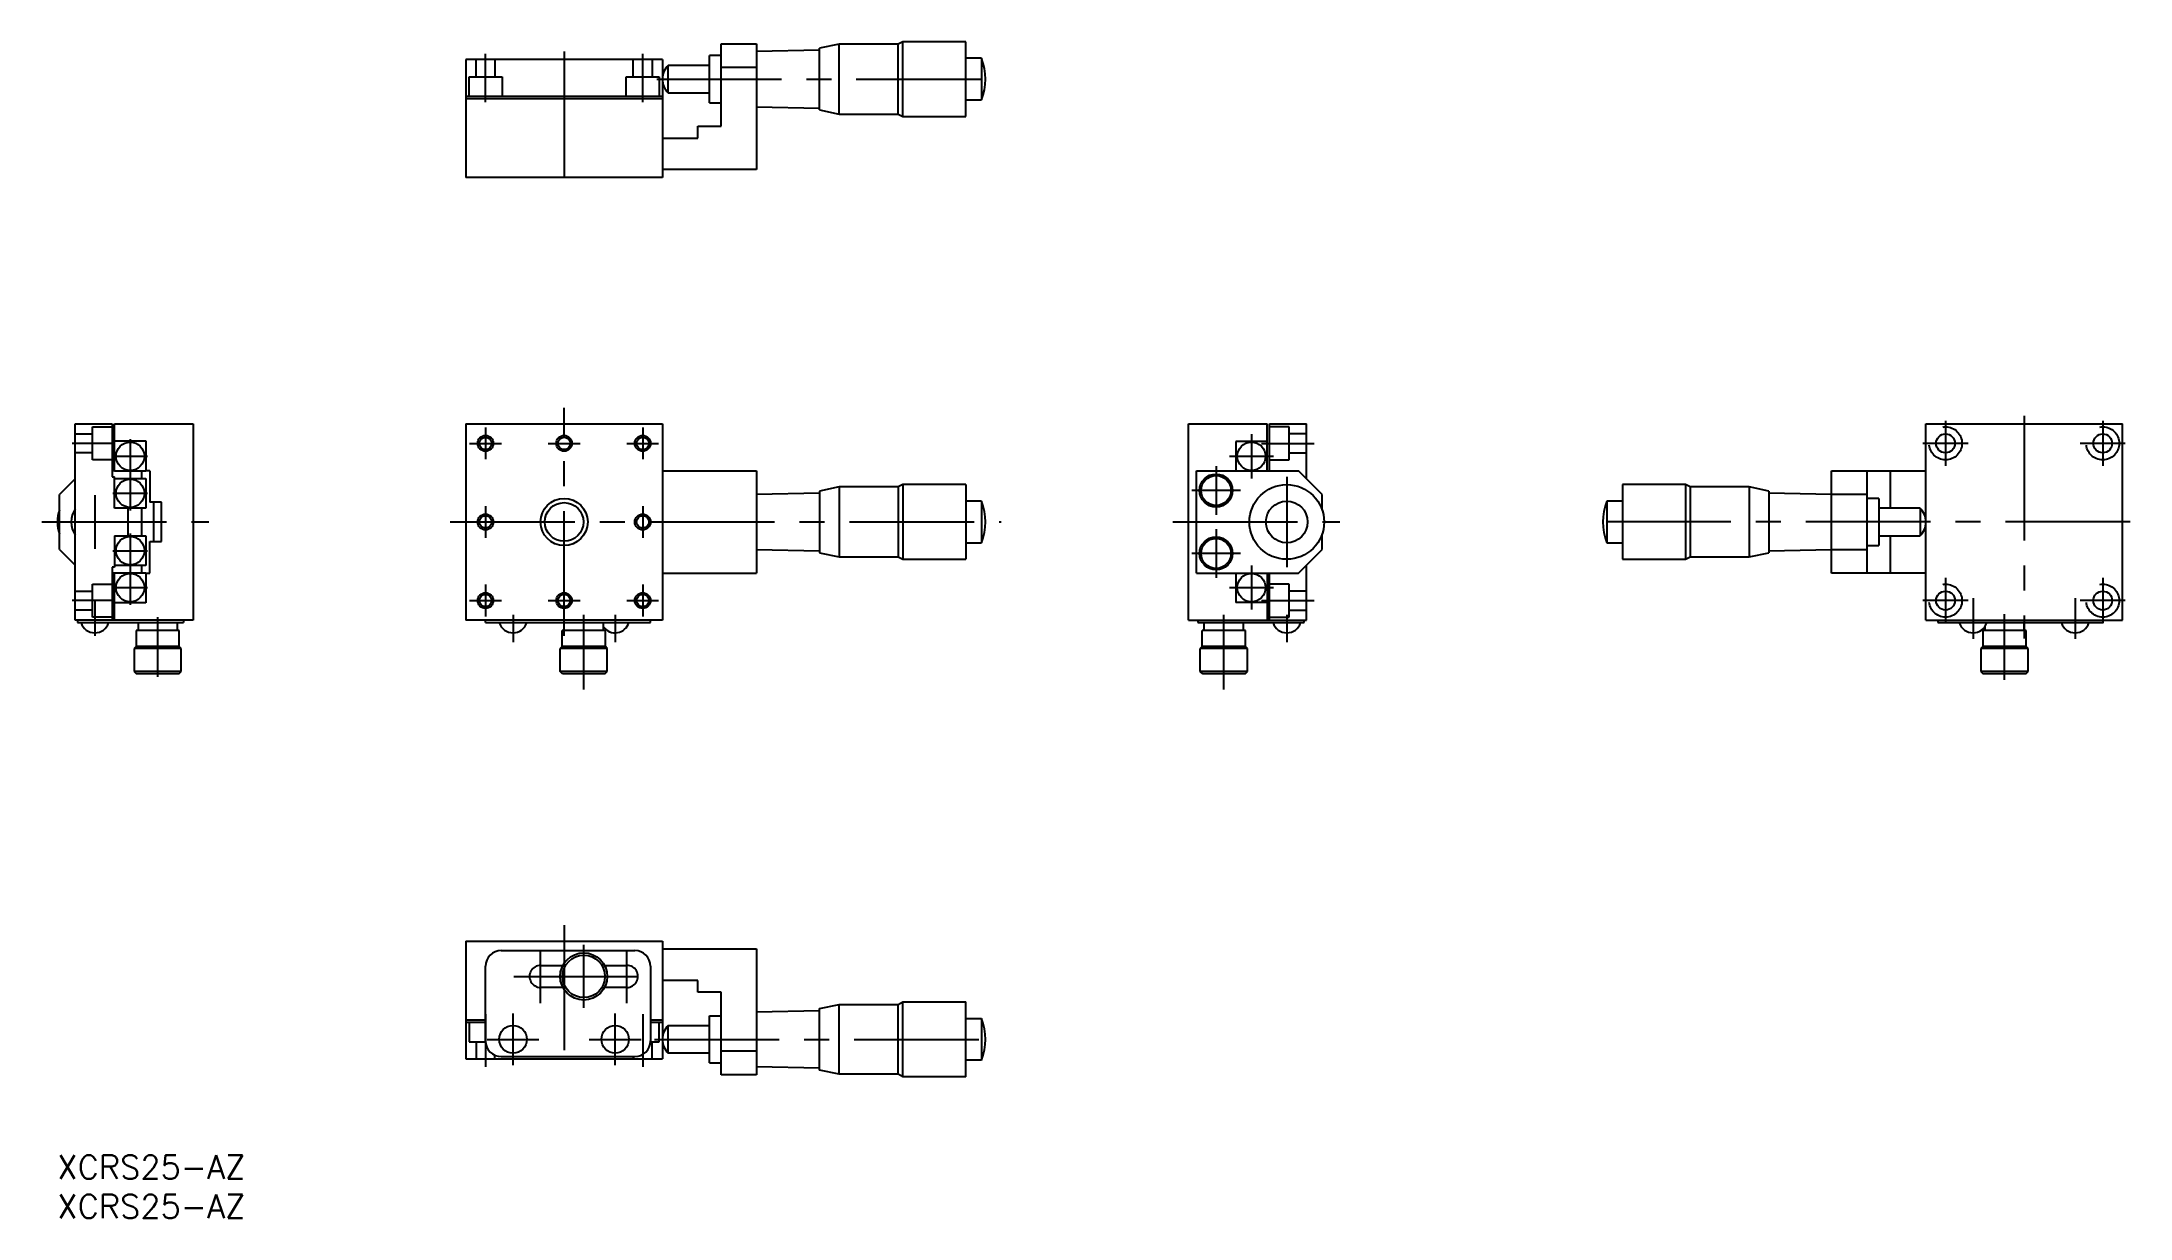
# Model space of a CAD drawing. Extents: x -2 to 264, y -8 to 142.
import ezdxf

# ---------------------------------------------------------------- set-up
doc = ezdxf.new("R2010")
doc.units = 0
doc.header["$LTSCALE"] = 0.5
doc.linetypes.add('CENTER', pattern=[50.8, 31.75, -6.35, 6.35, -6.35])
doc.linetypes.add('DASHED', pattern=[19.05, 12.7, -6.35])
for name, color, linetype in [('MSM_CENTER', 1, 'CENTER'), ('MSM_CONTINUOUS', 7, 'CONTINUOUS'), ('MSM_DASHED', 4, 'DASHED'), ('MSM_NARROW', 5, 'CONTINUOUS'), ('MSM_PART_NUMBER', 7, 'CONTINUOUS')]:
    doc.layers.add(name, color=color, linetype=linetype)
doc.styles.get("Standard").update_dxf_attribs({"font": 'txt.shx', "height": 3, "bigfont": 'bigfont.shx'})

# ---------------------------------------------------------------- blocks, each defined once
blk = doc.blocks.new('*U2')
at = {"layer": 'MSM_PART_NUMBER'}
blk.add_text('XCRS25-AZ', height=3, dxfattribs=at).set_placement((0, -3))
blk = doc.blocks.new('*U3')
at = {"layer": 'MSM_PART_NUMBER'}
blk.add_text('XCRS25-AZ', height=3, dxfattribs=at).set_placement((0, -8))

msp = doc.modelspace()

# ---------------------------------------------------------------- linework, layer by layer
at = {"layer": 'MSM_CENTER'}
for p, q in [((54.46, 133.95), (54.46, 140.1)), ((64.46, 140.37), (64.46, 123.37)), ((74.46, 133.95), (74.46, 140.1)), ((76.24, 136.87), (118.79, 136.87)), ((64.46, 66.05), (64.46, 95.05)), ((240.23, 93.43), (240.23, 87.67)), ((250.23, 94.05), (250.23, 65.75)), ((260.23, 93.43), (260.23, 87.67)), ((7.35, 90.55), (1.85, 90.55)), ((9.25, 91.1), (9.25, 82)), ((52.44, 90.55), (56.49, 90.55)), ((54.46, 92.58), (54.46, 88.53)), ((62.44, 90.55), (66.49, 90.55)), ((72.44, 90.55), (76.49, 90.55)), ((74.46, 92.58), (74.46, 88.53)), ((151.91, 91.7), (151.91, 86.1)), ((153.21, 90.55), (159.91, 90.55)), ((243.1, 90.55), (237.35, 90.55)), ((263.1, 90.55), (257.35, 90.55)), ((7.05, 88.9), (11.45, 88.9)), ((149.11, 88.9), (154.71, 88.9)), ((147.41, 87.65), (147.41, 81.45)), ((156.41, 86.3), (156.41, 74.8)), ((4.75, 83.95), (4.75, 77.15)), ((7.05, 84.2), (11.45, 84.2)), ((54.46, 82.58), (54.46, 78.53)), ((74.46, 82.58), (74.46, 78.53)), ((150.51, 84.55), (144.31, 84.55)), ((-2, 80.55), (19.25, 80.55)), ((49.96, 80.55), (120.06, 80.55)), ((141.91, 80.55), (163.16, 80.55)), ((263.73, 80.55), (195.85, 80.55)), ((9.25, 79.1), (9.25, 70)), ((147.41, 79.65), (147.41, 73.45)), ((7.05, 76.9), (11.45, 76.9)), ((150.51, 76.55), (144.31, 76.55)), ((151.91, 75), (151.91, 69.4)), ((7.05, 72.2), (11.45, 72.2)), ((54.46, 72.58), (54.46, 68.53)), ((74.46, 72.58), (74.46, 68.53)), ((149.11, 72.2), (154.71, 72.2)), ((240.23, 73.43), (240.23, 67.67)), ((260.23, 73.43), (260.23, 67.67)), ((7.35, 70.55), (1.85, 70.55)), ((4.75, 70.51), (4.75, 66.05)), ((52.44, 70.55), (56.49, 70.55)), ((62.44, 70.55), (66.49, 70.55)), ((72.44, 70.55), (76.49, 70.55)), ((153.21, 70.55), (159.91, 70.55)), ((243.1, 70.55), (237.35, 70.55)), ((243.73, 70.88), (243.73, 65.67)), ((256.73, 70.88), (256.73, 65.67)), ((263.1, 70.55), (257.35, 70.55)), ((12.75, 60.85), (12.75, 68.45)), ((57.96, 68.75), (57.96, 65.25)), ((66.96, 59.25), (66.96, 68.75)), ((70.96, 68.75), (70.96, 65.25)), ((148.41, 59.25), (148.41, 68.75)), ((156.41, 68.75), (156.41, 65.25)), ((247.73, 60.47), (247.73, 68.83)), ((64.46, 29.25), (64.46, 10.25)), ((66.96, 18.75), (66.96, 26.75)), ((61.46, 19.35), (61.46, 26.15)), ((72.46, 19.35), (72.46, 26.15)), ((58.06, 22.75), (75.86, 22.75)), ((54.47, 17.95), (54.46, 11.25)), ((57.96, 11.45), (57.96, 18.05)), ((70.96, 11.45), (70.96, 18.05)), ((74.46, 17.95), (74.46, 11.25)), ((54.66, 14.75), (61.26, 14.75)), ((67.66, 14.75), (74.26, 14.75)), ((75.96, 14.75), (120.06, 14.75))]:
    msp.add_line(p, q, dxfattribs=at)
at = {"layer": 'MSM_CONTINUOUS'}
for p, q in [((84.46, 130.87), (84.46, 141.37)), ((84.46, 141.37), (88.96, 141.37)), ((88.96, 141.37), (88.96, 125.37)), ((99.46, 141.32), (96.96, 140.8)), ((106.96, 141.32), (99.46, 141.32)), ((99.46, 132.42), (99.46, 141.32)), ((107.56, 141.62), (106.96, 141.32)), ((106.96, 132.42), (106.96, 141.32)), ((115.56, 141.62), (107.56, 141.62)), ((107.56, 132.12), (107.56, 141.62)), ((115.56, 132.12), (115.56, 141.62)), ((51.96, 139.37), (51.96, 124.37)), ((76.96, 139.37), (51.96, 139.37)), ((76.96, 139.37), (76.96, 124.37)), ((82.96, 138.62), (77.71, 138.62)), ((77.71, 135.12), (77.71, 138.62)), ((84.46, 139.87), (82.96, 139.87)), ((82.96, 133.87), (82.96, 139.87)), ((88.96, 138.37), (84.46, 138.37)), ((96.96, 140.55), (88.96, 140.37)), ((96.96, 132.95), (96.96, 140.8)), ((117.56, 139.52), (115.56, 139.52)), ((117.56, 139.52), (117.56, 134.22)), ((76.96, 134.67), (51.96, 134.67)), ((76.96, 134.37), (51.96, 134.37)), ((77.71, 135.12), (82.96, 135.12)), ((82.96, 133.87), (84.46, 133.87)), ((88.96, 133.37), (96.96, 133.2)), ((96.96, 132.95), (99.46, 132.42)), ((115.56, 134.22), (117.56, 134.22)), ((81.46, 130.87), (84.46, 130.87)), ((81.46, 129.37), (81.46, 130.87)), ((99.46, 132.42), (106.96, 132.42)), ((106.96, 132.42), (107.56, 132.12)), ((107.56, 132.12), (115.56, 132.12)), ((76.96, 129.37), (81.46, 129.37)), ((88.96, 125.37), (76.96, 125.37)), ((76.96, 124.37), (51.96, 124.37)), ((2.25, 68.05), (2.25, 93.05)), ((2.25, 93.05), (6.95, 93.05)), ((6.95, 93.05), (6.95, 86.3)), ((7.25, 93.05), (17.25, 93.05)), ((7.25, 87), (7.25, 93.05)), ((17.25, 93.05), (17.25, 68.05)), ((51.96, 93.05), (51.96, 68.05)), ((51.96, 93.05), (76.96, 93.05)), ((76.96, 93.05), (76.96, 68.05)), ((143.91, 68.05), (143.91, 93.05)), ((143.91, 93.05), (153.91, 93.05)), ((153.91, 87.05), (153.91, 93.05)), ((154.21, 87.05), (154.21, 93.05)), ((154.21, 93.05), (158.91, 93.05)), ((158.91, 86.05), (158.91, 93.05)), ((237.73, 93.05), (262.73, 93.05)), ((237.73, 68.05), (237.73, 93.05)), ((262.73, 68.05), (262.73, 93.05)), ((7.25, 90.85), (11.25, 90.85)), ((11.25, 90.85), (11.25, 87)), ((153.91, 90.8), (149.91, 90.8)), ((149.91, 90.8), (149.91, 87.05)), ((2.25, 86.05), (0.25, 84.05)), ((7.25, 87.05), (6.95, 87.05)), ((6.95, 86.3), (7.25, 86.3)), ((11.25, 87), (7.25, 87)), ((7.25, 82.3), (7.25, 86.3)), ((7.25, 86.1), (11.25, 86.1)), ((10.75, 86.1), (10.75, 87)), ((11.75, 87.05), (11.25, 87.05)), ((11.25, 86.1), (11.25, 82.3)), ((11.75, 87.05), (11.75, 83.05)), ((76.96, 87.05), (88.96, 87.05)), ((88.96, 87.05), (88.96, 74.05)), ((107.56, 85.3), (106.96, 85)), ((115.56, 85.3), (107.56, 85.3)), ((107.56, 85.3), (107.56, 75.8)), ((115.56, 85.3), (115.56, 75.8)), ((144.91, 74.05), (144.91, 87.05)), ((144.91, 87.05), (157.91, 87.05)), ((160.91, 84.05), (157.91, 87.05)), ((207.13, 85.3), (199.13, 85.3)), ((199.13, 85.3), (199.13, 75.8)), ((207.73, 85), (207.13, 85.3)), ((207.13, 85.3), (207.13, 75.8)), ((225.73, 74.05), (225.73, 87.05)), ((225.73, 87.05), (237.73, 87.05)), ((230.23, 87.05), (230.23, 74.05)), ((233.23, 82.3), (233.23, 87.05)), ((0.25, 77.05), (0.25, 84.05)), ((13.25, 83.05), (11.75, 83.05)), ((12.25, 78.05), (12.25, 83.05)), ((13.25, 78.05), (13.25, 83.05)), ((96.96, 84.23), (88.96, 84.05)), ((99.46, 85), (96.96, 84.48)), ((96.96, 84.48), (96.96, 76.62)), ((106.96, 85), (99.46, 85)), ((99.46, 85), (99.46, 76.1)), ((106.96, 85), (106.96, 76.1)), ((117.56, 83.2), (115.56, 83.2)), ((117.56, 83.2), (117.56, 77.9)), ((160.91, 82.07), (160.91, 84.05)), ((199.13, 83.2), (197.13, 83.2)), ((197.13, 83.2), (197.13, 77.9)), ((215.23, 85), (207.73, 85)), ((207.73, 85), (207.73, 76.1)), ((217.73, 84.48), (215.23, 85)), ((215.23, 85), (215.23, 76.1)), ((217.73, 84.48), (217.73, 76.63)), ((225.73, 84.05), (217.73, 84.23)), ((230.23, 84.05), (225.73, 84.05)), ((231.73, 83.55), (230.23, 83.55)), ((231.73, 83.55), (231.73, 77.55)), ((11.25, 82.3), (7.25, 82.3)), ((8.95, 82.3), (8.95, 78.8)), ((10.75, 78.8), (10.75, 82.3)), ((236.98, 82.3), (231.73, 82.3)), ((236.98, 82.3), (236.98, 78.8)), ((7.25, 78.8), (7.25, 74.8)), ((7.25, 78.8), (11.25, 78.8)), ((11.25, 78.8), (11.25, 75)), ((11.75, 78.05), (13.25, 78.05)), ((11.75, 74.05), (11.75, 78.05)), ((115.56, 77.9), (117.56, 77.9)), ((160.91, 77.05), (160.91, 79.03)), ((197.13, 77.9), (199.13, 77.9)), ((230.23, 77.55), (231.73, 77.55)), ((231.73, 78.8), (236.98, 78.8)), ((233.23, 74.05), (233.23, 78.8)), ((0.25, 77.05), (2.25, 75.05)), ((7.25, 74.8), (6.95, 74.8)), ((6.95, 74.8), (6.95, 68.05)), ((11.25, 75), (7.25, 75)), ((10.75, 74.1), (10.75, 75)), ((88.96, 77.05), (96.96, 76.87)), ((96.96, 76.62), (99.46, 76.1)), ((99.46, 76.1), (106.96, 76.1)), ((106.96, 76.1), (107.56, 75.8)), ((107.56, 75.8), (115.56, 75.8)), ((157.91, 74.05), (160.91, 77.05)), ((158.91, 68.05), (158.91, 75.05)), ((199.13, 75.8), (207.13, 75.8)), ((207.13, 75.8), (207.73, 76.1)), ((207.73, 76.1), (215.23, 76.1)), ((215.23, 76.1), (217.73, 76.63)), ((217.73, 76.88), (225.73, 77.05)), ((225.73, 77.05), (230.23, 77.05)), ((7.25, 74.05), (6.95, 74.05)), ((7.25, 68.05), (7.25, 74.1)), ((7.25, 74.1), (11.25, 74.1)), ((11.25, 74.1), (11.25, 70.25)), ((11.25, 74.05), (11.75, 74.05)), ((76.96, 74.05), (88.96, 74.05)), ((144.91, 74.05), (157.91, 74.05)), ((149.91, 74.05), (149.91, 70.3)), ((153.91, 74.05), (153.91, 68.05)), ((154.21, 68.05), (154.21, 74.05)), ((237.73, 74.05), (225.73, 74.05)), ((11.25, 70.25), (7.25, 70.25)), ((153.91, 70.3), (149.91, 70.3)), ((17.25, 68.05), (2.25, 68.05)), ((2.55, 68.05), (2.55, 67.75)), ((2.55, 67.75), (16.05, 67.75)), ((10, 66.75), (10, 64.7)), ((15.5, 66.75), (10, 66.75)), ((10.25, 67.75), (10.25, 66.75)), ((15.25, 66.75), (15.25, 67.75)), ((15.5, 64.7), (15.5, 66.75)), ((16.05, 68.05), (16.05, 67.75)), ((76.96, 68.05), (51.96, 68.05)), ((54.46, 67.75), (54.46, 68.05)), ((54.46, 67.75), (75.46, 67.75)), ((69.71, 66.75), (64.21, 66.75)), ((64.21, 64.7), (64.21, 66.75)), ((64.46, 66.75), (64.46, 67.75)), ((69.46, 66.75), (69.46, 67.75)), ((69.71, 64.7), (69.71, 66.75)), ((75.46, 67.75), (75.46, 68.05)), ((143.91, 68.05), (158.91, 68.05)), ((145.11, 68.05), (145.11, 67.75)), ((145.11, 67.75), (158.61, 67.75)), ((151.16, 66.75), (145.66, 66.75)), ((145.66, 64.7), (145.66, 66.75)), ((145.91, 66.75), (145.91, 67.75)), ((150.91, 66.75), (150.91, 67.75)), ((151.16, 64.7), (151.16, 66.75)), ((158.61, 67.75), (158.61, 68.05)), ((237.73, 68.05), (262.73, 68.05)), ((239.23, 68.05), (239.23, 67.75)), ((239.23, 67.75), (260.23, 67.75)), ((244.98, 66.75), (244.98, 64.7)), ((250.48, 66.75), (244.98, 66.75)), ((245.23, 67.23), (245.23, 66.75)), ((250.23, 66.75), (250.23, 67.75)), ((250.48, 64.7), (250.48, 66.75)), ((260.23, 68.05), (260.23, 67.75)), ((10, 64.7), (9.75, 64.45)), ((9.75, 64.45), (9.75, 61.55)), ((15.75, 64.45), (9.75, 64.45)), ((15.5, 64.7), (10, 64.7)), ((15.75, 64.45), (15.5, 64.7)), ((15.75, 61.55), (15.75, 64.45)), ((64.21, 64.7), (63.96, 64.45)), ((63.96, 61.55), (63.96, 64.45)), ((69.96, 64.45), (63.96, 64.45)), ((69.71, 64.7), (64.21, 64.7)), ((69.96, 64.45), (69.71, 64.7)), ((69.96, 61.55), (69.96, 64.45)), ((145.66, 64.7), (145.41, 64.45)), ((145.41, 61.55), (145.41, 64.45)), ((151.41, 64.45), (145.41, 64.45)), ((151.16, 64.7), (145.66, 64.7)), ((151.41, 64.45), (151.16, 64.7)), ((151.41, 61.55), (151.41, 64.45)), ((244.98, 64.7), (244.73, 64.45)), ((244.73, 64.45), (244.73, 61.55)), ((250.73, 64.45), (244.73, 64.45)), ((250.48, 64.7), (244.98, 64.7)), ((250.73, 64.45), (250.48, 64.7)), ((250.73, 61.55), (250.73, 64.45)), ((9.75, 61.55), (10.05, 61.25)), ((15.75, 61.55), (9.75, 61.55)), ((15.45, 61.25), (10.05, 61.25)), ((15.45, 61.25), (15.75, 61.55)), ((69.96, 61.55), (63.96, 61.55)), ((64.26, 61.25), (63.96, 61.55)), ((69.66, 61.25), (64.26, 61.25)), ((69.66, 61.25), (69.96, 61.55)), ((151.41, 61.55), (145.41, 61.55)), ((145.71, 61.25), (145.41, 61.55)), ((151.11, 61.25), (145.71, 61.25)), ((151.11, 61.25), (151.41, 61.55)), ((244.73, 61.55), (245.03, 61.25)), ((250.73, 61.55), (244.73, 61.55)), ((250.43, 61.25), (245.03, 61.25)), ((250.43, 61.25), (250.73, 61.55)), ((51.96, 27.25), (51.96, 12.25)), ((51.96, 27.25), (76.96, 27.25)), ((76.96, 27.25), (76.96, 12.25)), ((54.46, 14.55), (54.46, 24.05)), ((56.46, 26.05), (73.46, 26.05)), ((61.46, 24.15), (64.31, 24.15)), ((69.62, 24.15), (72.46, 24.15)), ((75.46, 24.05), (75.46, 14.55)), ((76.96, 26.25), (88.96, 26.25)), ((88.96, 26.25), (88.96, 10.25)), ((64.31, 21.35), (61.46, 21.35)), ((72.46, 21.35), (69.62, 21.35)), ((81.46, 22.25), (76.96, 22.25)), ((81.46, 20.75), (81.46, 22.25)), ((84.46, 20.75), (81.46, 20.75)), ((84.46, 10.25), (84.46, 20.75)), ((96.96, 18.68), (99.46, 19.2)), ((96.96, 10.82), (96.96, 18.68)), ((99.46, 19.2), (106.96, 19.2)), ((99.46, 10.3), (99.46, 19.2)), ((106.96, 19.2), (107.56, 19.5)), ((106.96, 10.3), (106.96, 19.2)), ((107.56, 19.5), (115.56, 19.5)), ((107.56, 10), (107.56, 19.5)), ((115.56, 10), (115.56, 19.5)), ((51.96, 17.25), (54.46, 17.25)), ((51.96, 16.95), (54.46, 16.95)), ((75.46, 17.25), (76.96, 17.25)), ((75.46, 16.95), (76.96, 16.95)), ((77.71, 16.5), (82.96, 16.5)), ((77.71, 13), (77.71, 16.5)), ((82.96, 17.75), (84.46, 17.75)), ((82.96, 11.75), (82.96, 17.75)), ((88.96, 18.25), (96.96, 18.43)), ((115.56, 17.4), (117.56, 17.4)), ((117.56, 17.4), (117.56, 12.1)), ((51.96, 12.25), (76.96, 12.25)), ((56.46, 12.55), (73.46, 12.55)), ((82.96, 13), (77.71, 13)), ((82.96, 11.75), (84.46, 11.75)), ((88.96, 13.25), (84.46, 13.25)), ((96.96, 11.07), (88.96, 11.25)), ((99.46, 10.3), (96.96, 10.82)), ((117.56, 12.1), (115.56, 12.1)), ((88.96, 10.25), (84.46, 10.25)), ((106.96, 10.3), (99.46, 10.3)), ((107.56, 10), (106.96, 10.3)), ((115.56, 10), (107.56, 10))]:
    msp.add_line(p, q, dxfattribs=at)
for centre, radius in [((9.25, 88.9), 1.8), ((54.46, 90.55), 0.783), ((64.46, 90.55), 0.783), ((74.46, 90.55), 0.783), ((151.91, 88.9), 1.8), ((240.23, 90.55), 1.2), ((260.23, 90.55), 1.2), ((9.25, 84.2), 1.8), ((147.41, 84.55), 2.1), ((147.41, 84.55), 1.9), ((156.41, 80.55), 4.75), ((64.46, 80.55), 2.46), ((156.41, 80.55), 2.65), ((54.46, 80.55), 0.783), ((74.46, 80.55), 0.783), ((9.25, 76.9), 1.8), ((147.41, 76.55), 2.1), ((147.41, 76.55), 1.9), ((9.25, 72.2), 1.8), ((151.91, 72.2), 1.8), ((240.23, 70.55), 1.2), ((260.23, 70.55), 1.2), ((54.46, 70.55), 0.783), ((64.46, 70.55), 0.783), ((74.46, 70.55), 0.783), ((66.96, 22.75), 3), ((66.96, 22.75), 2.7), ((57.96, 14.75), 1.75), ((70.96, 14.75), 1.75)]:
    msp.add_circle(centre, radius, dxfattribs=at)
for centre, radius, start, end in [((79.38, 136.87), 2.42, 133.6028, 226.3972), ((110.79, 136.87), 7.27, 338.6302, 21.3698), ((110.79, 80.55), 7.27, 338.6302, 21.3698), ((203.9, 80.55), 7.27, 158.6302, 201.3698), ((4.75, 80.55), 4.75, 161.3283, 198.6717), ((4.75, 80.55), 3, 146.4427, 213.5573), ((235.31, 80.55), 2.42, 313.6028, 46.3972), ((4.75, 68.28), 1.83, 196.7859, 343.2141), ((57.96, 68.28), 1.83, 196.7859, 343.2141), ((70.96, 68.28), 1.83, 214.853, 343.2141), ((156.41, 68.28), 1.83, 196.7859, 343.2141), ((243.73, 68.28), 1.83, 196.7859, 343.2141), ((256.73, 68.28), 1.83, 196.7859, 343.2141), ((56.46, 24.05), 2, 90, 180), ((61.46, 22.75), 1.4, 90, 270.0202), ((72.46, 22.75), 1.4, 269.9798, 90), ((73.46, 24.05), 2, 0, 90), ((79.38, 14.75), 2.42, 133.6028, 226.3972), ((110.79, 14.75), 7.27, 338.6302, 21.3698), ((56.46, 14.55), 2, 180, 270), ((73.46, 14.55), 2, 270, 0)]:
    msp.add_arc(centre, radius, start, end, dxfattribs=at)
at = {"layer": 'MSM_DASHED'}
for p, q in [((53.26, 137.17), (53.26, 139.37)), ((55.66, 139.37), (55.66, 137.17)), ((73.26, 137.17), (73.26, 139.37)), ((75.66, 139.37), (75.66, 137.17)), ((52.36, 137.17), (56.56, 137.17)), ((52.36, 134.67), (52.36, 137.17)), ((56.56, 137.17), (56.56, 134.67)), ((72.36, 137.17), (76.56, 137.17)), ((72.36, 134.67), (72.36, 137.17)), ((76.56, 137.17), (76.56, 134.67)), ((2.25, 91.75), (4.45, 91.75)), ((4.45, 88.45), (4.45, 92.65)), ((4.45, 92.65), (6.95, 92.65)), ((156.71, 92.65), (154.21, 92.65)), ((156.71, 88.45), (156.71, 92.65)), ((158.91, 91.75), (156.71, 91.75)), ((4.45, 89.35), (2.25, 89.35)), ((6.95, 88.45), (4.45, 88.45)), ((154.21, 88.45), (156.71, 88.45)), ((156.71, 89.35), (158.91, 89.35)), ((2.25, 71.75), (4.45, 71.75)), ((4.45, 68.45), (4.45, 72.65)), ((4.45, 72.65), (6.95, 72.65)), ((156.71, 72.65), (154.21, 72.65)), ((156.71, 68.45), (156.71, 72.65)), ((158.91, 71.75), (156.71, 71.75)), ((4.45, 69.35), (2.25, 69.35)), ((156.71, 69.35), (158.91, 69.35)), ((6.95, 68.45), (4.45, 68.45)), ((154.21, 68.45), (156.71, 68.45)), ((52.36, 16.95), (52.36, 14.45)), ((76.56, 14.45), (76.56, 16.95)), ((52.36, 14.45), (54.47, 14.45)), ((53.26, 14.45), (53.26, 12.25)), ((75.46, 14.45), (76.56, 14.45)), ((75.66, 12.25), (75.66, 14.45)), ((55.66, 12.25), (55.66, 12.72)), ((73.26, 12.56), (73.26, 12.25))]:
    msp.add_line(p, q, dxfattribs=at)
for centre in [(240.23, 90.55), (260.23, 90.55), (240.23, 70.55), (260.23, 70.55)]:
    msp.add_circle(centre, 2.1, dxfattribs=at)
at = {"layer": 'MSM_NARROW'}
for centre, radius in [((54.46, 90.55), 1), ((64.46, 90.55), 1), ((74.46, 90.55), 1), ((64.46, 80.55), 3), ((54.46, 80.55), 1), ((74.46, 80.55), 1), ((54.46, 70.55), 1), ((64.46, 70.55), 1), ((74.46, 70.55), 1)]:
    msp.add_circle(centre, radius, dxfattribs=at)

# ---------------------------------------------------------------- block references
at = {"layer": 'MSM_CONTINUOUS'}
for name in ['*U2', '*U3']:
    msp.add_blockref(name, (0, 0), dxfattribs=at)

doc.saveas('drawing.dxf')
